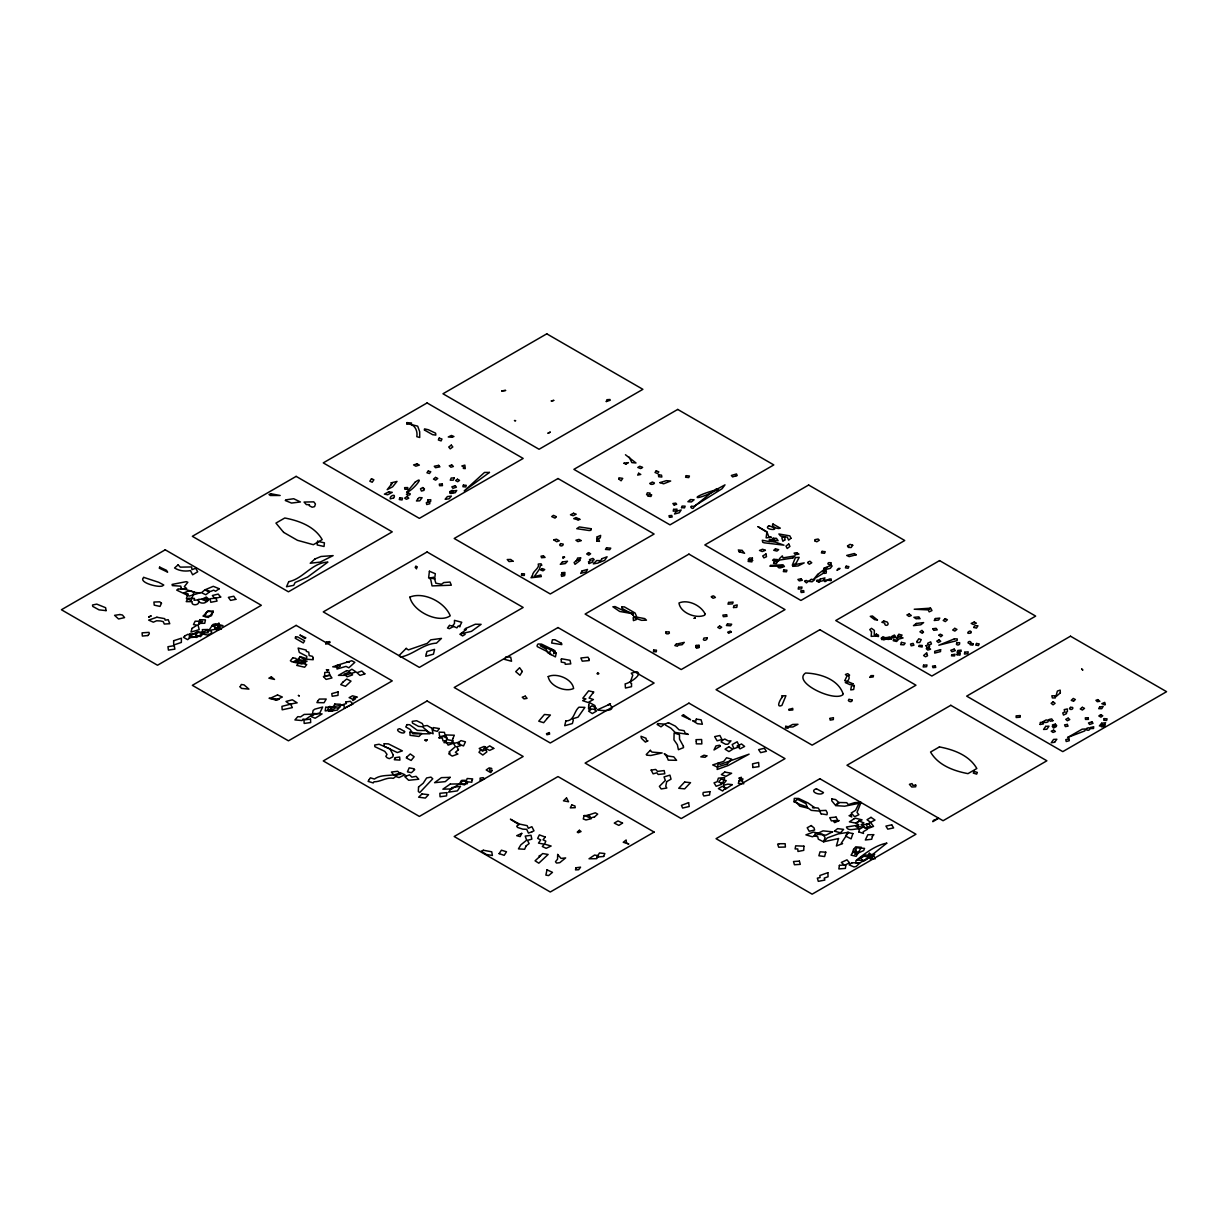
<?xml version="1.0" encoding="UTF-8"?>
<svg xmlns="http://www.w3.org/2000/svg" width="1228" height="1228" viewBox="0 0 1228 1228"><rect width="100%" height="100%" fill="white"/><g stroke="black" fill="none" stroke-linecap="round" stroke-linejoin="round"><path stroke-width="1.5" d="M796.005 563.406L799.213 557.359L795.437 557.589L792.29 565.233L795.959 563.422M654.11 832.062L550.282 892.004L454.176 836.514L558.003 776.572L654.11 832.062M625.451 454.744L635.997 462.971L631.837 462.634L629.212 457.138M283.668 532.384L297.483 540.32L313.355 544.695L322.181 539.599C314.568 526.336 299.018 520.703 284.773 518.001L275.947 523.097L283.622 532.353M781.729 697.734C780.271 699.607 775.559 708.31 781.898 705.44L785.92 695.708L781.653 695.862L782.574 696.552L781.729 697.734M915.75 785.137L915.72 786.78L911.775 787.01L909.411 784.324L912.02 783.571L912.803 785.306L915.75 785.137M658.484 474.775L658.684 476.74L661.846 477.032L661.524 475.159L658.484 474.775M309.379 504.662L309.364 505.767L312.173 507.225L314.583 506.627L315.442 503.971L313.785 501.853L304.068 502.068L306.386 504.601L309.379 504.662M621.921 606.924L621.905 608.29L632.22 614.077L635.106 618.083L641.476 620.324L646.45 620.186L644.777 618.62L636.871 617.162L635.091 613.033L624.361 606.878L621.921 606.924M758.014 526.689L766.901 532.138L766.119 537.864L771.43 537.281L768.759 536.59L766.886 531.77L758.014 526.689M1064.4 709.6L1064.599 712.01L1062.773 712.946L1063.494 715.08L1066.533 713.591L1065.935 712.225L1067.408 711.703L1067.316 708.94L1064.4 709.6M696.307 741.543L696.276 743.846L701.848 743.907L701.618 739.517L696 739.67L696.307 741.543M788.959 709.4L788.959 710.291L792.827 709.968L792.705 708.341L788.959 709.4M197.984 599.893C201.684 605.757 190.217 606.279 192.243 601.674L186.211 601.628L188.222 598.282L194.484 598.404L194.009 600.246L197.984 599.893M173.624 640.74L173.731 645.007L181.345 642.428L181.422 638.207L173.624 640.74M312.618 713.284L312.587 714.988L319.848 712.885L322.657 707.036L314.844 709.155L313.094 710.429L312.618 713.284M666.666 781.637L665.76 786.273L666.819 788.023L661.201 788.959L659.39 786.365L665.33 780.409L664.041 776.894L669.935 775.129L671.025 779.166L666.666 781.637M313.217 658.269L313.171 659.728L306.601 659.221L306.785 656.289L299.279 652.406L298.143 648.046L306.171 650.057L306.355 651.377L308.765 652.175L309.164 655.568L312.572 656.366L313.217 658.269M557.665 854.458L557.558 859.186L555.486 861.703L556.53 863.069L559.784 862.67L565.647 857.911L561.027 858.418L557.665 854.458M584.129 815.561L583.269 818.969L585.971 819.966L591.236 818.708L589.425 815.561L584.129 815.561M324.652 676.014L329.749 675.584L329.227 672.269L324.745 672.453L324.652 676.014M843.022 693.605L842.991 694.618C834.211 702.355 791.968 682.185 805.568 673.021C819.782 673.497 837.91 679.084 843.022 693.605M561.303 659.513L561.242 662.107L564.987 662.767L565.248 664.302L570.774 663.872L570.053 660.28L561.411 658.745L561.303 659.513M829.944 718.411L830.174 720.115L833.321 719.593L833.428 717.659L829.944 718.411M831.816 798.952L831.77 800.794L835.623 805.461L838.417 802.084L835.608 799.566L831.816 798.952M181.161 588.273L181.13 589.286L186.656 588.488L184.307 586.677L187.838 582.256L186.242 581.658L172.089 584.421L172.35 585.602L180.808 586.155L181.161 588.273M824.095 568.15L824.034 569.884L830.281 568.349L832.077 566.077L831.54 565.264L824.157 568.088M940.602 649.643L940.525 651.592L934.692 653.081L934.723 651.3L940.602 649.643M338.13 691.901L337.992 695.37L332.189 696.261L331.775 693.62L338.13 691.901M151.013 615.965L148.772 616.978L151.013 615.965M803.91 846.169L803.741 850.344L797.97 851.465L797.786 848.947L795.115 848.947L795.683 845.816L803.91 846.169M424.443 430.03L432.609 434.666L435.833 435.111L435.602 433.177L428.342 429.739L424.52 428.894L424.443 430.03M418.548 786.979L418.334 791.492L419.73 792.597L432.763 778.782L430.921 777.109L426.638 777.953L423.215 783.218L418.548 786.979M825.784 852.186L824.602 856.545L818.876 855.762L820.043 851.818L825.784 852.186M449.878 491.63L449.801 493.18C454.345 494.654 454.897 487.685 449.878 491.63M666.988 756.832L668.247 760.132L676.582 760.316L673.788 756.847L668.232 756.08L664.241 753.639L666.988 756.832M852.907 833.566L851.096 838.877L845.647 836.099L847.504 832.461L852.907 833.566M957.042 654.739L959.943 655.138L960.265 653.357L957.364 653.388L957.042 654.739M1090.648 727.498L1090.587 728.588L1093.519 728.496L1093.703 726.73L1090.648 727.498M517.31 823.589L518.799 823.727L510.403 819.183L517.31 823.589M589.056 659.221L589.24 660.557L582.256 661.171L580.875 657.993L588.012 657.21L589.056 659.221M409.876 597.146C412.93 611.452 438.58 623.901 450.231 615.811C444.828 602.104 423.706 591.42 409.906 597.054M858.71 831.847L863.499 833.459L863.192 831.755L867.551 829.192L865.97 827.672L858.341 826.505L858.004 825.155L846.445 827.012C848.487 833.551 862.179 824.74 858.71 831.847M463.447 468.405L464.199 467.561L461.851 465.965L464.859 465.12L465.259 468.635L463.447 468.405M596.869 541.041L599.479 541.379L598.665 539.077L597.222 539.322L597.422 538.555L596.869 541.118M970.918 631.975L970.857 633.049C963.796 634.799 970.964 628.828 970.918 631.975M1104.356 704.611L1101.823 703.675L1104.739 702.37L1105.353 704.734L1104.356 704.611M215.898 598.097L217.049 601.075L210.817 602.288L210.019 598.742L215.898 598.097M871.527 631.821L871.189 636.365L876.654 635.966L874.259 634.753L874.382 630.424L871.512 628.322L869.777 629.611L871.527 631.821M867.797 827.319L867.751 828.163L869.24 828.01L873.553 826.367L870.606 822.56L866.216 824.617L867.797 827.304M834.165 821.793L834.672 822.622L839.169 820.55L834.165 821.793M599.694 560.628L599.494 562.194L597.898 563.084L593.277 563.852L596.731 560.521L599.694 560.628M838.524 838.54L836.391 845.969L842.561 843.59L841.303 843.175L848.579 832.231L838.233 833.904L827.334 837.895L823.62 841.855L818.262 839.123L817.756 836.682L814.21 835.915L815.668 832.722L822.576 834.242L825.093 837.45L823.681 841.763L838.524 838.54M785.782 726.316L785.383 727.943L788.054 728.235L788.591 727.068L792.904 726.961L797.97 724.29L792.705 724.443L788.391 726.7L785.782 726.316M631.514 683.643L631.53 686.682L625.466 688.033L625.129 683.889C628.905 683.397 643.318 674.586 636.948 671.731L631.269 673.19L632.804 675.17L630.271 682.246L631.514 683.643M427.774 499.919L427.605 501.776L430.614 501.546L430.782 499.689L427.774 499.919M561.933 572.678L561.764 574.535L564.757 574.305L564.926 572.448L561.933 572.678M696.076 645.437L695.908 647.294L698.916 647.064L699.085 645.207L696.076 645.437M404.595 731.474L404.488 732.533C402.262 734.59 393.589 729.478 399.745 728.695L404.595 731.474M304.375 659.329L305.404 662.844L301.965 663.488L297.851 661.938L299.816 656.873L304.375 659.329M782.19 565.663C783.326 568.518 776.326 568.779 778.322 565.924L782.19 565.663M956.735 642.843C954.893 645.974 960.787 645.606 959.636 642.643L956.735 642.843M317.561 541.302L317.177 544.956L324.038 546.491L324.422 542.837L317.561 541.302M429.401 571.235L428.633 577.866L430.675 579.263L432.056 585.909L451.336 585.203L450.001 582.041L443.784 582.563L441.512 584.236L435.863 583.223L434.62 579.002L435.311 573.706L429.401 571.235M521.654 573.691L521.47 575.318L524.279 575.456L524.463 573.829L521.654 573.691M653.649 650.026L653.465 651.669L656.289 651.807L656.473 650.165L653.649 650.026M446.792 792.643L446.562 795.897L440.054 796.757L439.854 793.303L446.792 792.643M844.849 680.573L845.647 680.895C848.21 682.845 850.712 676.321 848.057 675.768L849.622 675.139L847.719 673.635L845.386 674.525L847.044 675.845L844.849 680.573M597.176 536.851L596.946 538.724L600.277 537.849L600.645 535.393L597.176 536.851M733.5 607.522L736.754 607.384L737.214 604.913L733.868 605.696L733.5 607.522M393.19 754.882L392.945 756.786L389.337 758.658L387.112 757.768L385.838 756.356L387.004 754.376L384.778 751.352L374.847 746.685L374.693 745.043L379.084 744.245L389.905 748.834L393.19 754.882M683.397 746.24L683.52 747.622L678.409 749.709L677.365 744.736L673.957 739.855L674.111 732.978L679.498 734.712L679.514 739.133L683.397 746.24M854.35 685.5L853.675 689.491L850.743 689.906L851.434 685.945L854.35 685.5M406.975 422.616L406.76 424.243C414.082 422.923 417.996 430.383 416.814 436.661L419.715 437.49L419.684 431.703L417.689 426.147L411.411 424.596L411.503 423L406.975 422.616M917.024 641.369L916.871 642.536L919.711 642.505L921.246 639.619L918.79 638.775L917.024 641.369M821.102 813.842L826.997 814.732L827.288 812.813L825.953 810.373L819.997 810.68L818.216 808.055L812.491 807.548L814.456 807.517L807.947 802.912L798.63 798.461L794.316 798.384L794.04 801.116L799.612 804.325L805.829 806.489L811.324 810.357L819.521 811.109L821.102 813.842M769.48 539.522C767.577 542.5 778.061 542.377 774.3 539.721L769.48 539.522M826.367 571.189L826.152 573.123L823.973 573.415L823.466 571.327L826.367 571.189M830.988 580.568L824.157 579.908C824.203 584.774 827.964 577.805 831.249 579.033L830.988 580.568M189.772 634.078L189.235 637.639L195.759 637.117L196.296 633.556L189.772 634.078M325.712 707.297L325.174 710.874L331.683 710.352L332.251 706.806L325.712 707.297M431.811 728.219L433.131 733.761L428.572 732.041L422.463 726.776L418.472 726.362L412.47 723.092L412.224 721.358L416.614 720.713L422.263 723.492L423.445 726.009L427.206 725.518L431.811 728.219M709.968 791.615L709.569 794.992L703.844 795.99L702.907 794.224L703.245 792.474L709.968 791.615M839.399 865.356L838.862 868.933L845.371 868.411L845.908 864.85L839.399 865.356M147.882 635.536L142.356 636.058L142.08 632.834L148.972 632.374L149.34 633.755L147.882 635.536M691.64 506.366C689.507 506.12 691.778 509.206 693.221 508.269L695.14 505.598L722.095 488.713L724.996 484.845L712.516 491.63L694.572 506.258L691.64 506.366M636.242 616.748L636.35 619.587L633.433 620.631L633.172 617.638L636.242 616.748M472.105 780.287L471.798 782.221L467.991 781.868L467.177 783.771L461.022 784.032L462.081 780.333L466.563 780.348L467.162 778.506L472.657 778.905L472.105 780.287M603.7 856.453L596.762 857.113L599.525 852.953L604.836 853.552L603.7 856.453M556.238 653.142L555.409 656.903L547.627 652.667L546.03 649.044C529.176 639.588 554.058 650.932 556.238 653.142M288.733 581.673L286.508 586.738L293.692 585.357L295.119 582.517L307.614 577.053L327.891 562.102C311.943 562.624 303.224 578.802 288.733 581.673M426.346 653.971L425.732 656.305L433.453 654.156L434.589 649.366L426.93 651.546L426.346 653.971M964.747 652.221L964.44 654.048L967.879 653.664L968.186 651.838L964.747 652.221M1101.685 725.027L1101.378 726.853L1104.816 726.485L1105.123 724.643L1101.685 725.027M174.238 645.636L174.883 649.136L168.42 650.103L167.96 646.726L174.238 645.636M718.242 763.141L717.137 769.48L728.173 765.52L749.111 754.145L720.314 764.369L718.242 763.141M545.186 837.005L543.052 839.829L545.8 841.119L544.587 844.096L551.126 846.031L546.138 848.318L542.331 846.506L544.326 844.204L538.478 843.114L540.688 839.937L537.649 838.371L539.368 834.886L545.186 837.005M202.466 629.626L202.42 632.911L208.115 632.834L208.054 629.504L202.466 629.626M334.799 704.058C331.161 709.063 342.382 709.446 340.448 704.258L334.799 704.058M489.45 472.427L464.199 490.908L484.507 472.442L489.45 472.427M532.43 575.625L531.033 577.759L541.333 576.607L540.842 574.98L534.211 576.638L539.476 569.132L540.366 565.54L541.84 565.248L541.072 563.805L538.232 564.066C540.09 568.15 532.507 571.035 532.43 575.625M199.842 619.679L198.66 623.394L204.738 623.271L205.444 619.894L199.842 619.679M721.051 778.951L718.733 782.067L723.553 783.924L726.239 780.624L721.051 778.951M853.23 851.572L851.065 855.133L856.162 856.315L858.495 852.524L853.23 851.572M926.833 654.263L927.57 655.752L925.528 656.796L923.61 655.506L926.772 652.759L926.833 654.263M460.147 625.451L459.871 626.863L458.29 625.912L456.908 627.876L452.503 625.927L454.483 623.517L454.452 620.355L461.759 622.274L460.147 625.451M1060.332 692.853L1055.788 696.829L1057.385 691.057L1060.178 690.121L1060.332 692.853M1081.745 669.06L1082.712 669.981L1081.745 669.06M723.676 780.148L723.246 782.236L720.683 782.819L721.404 784.416L716.139 786.273L714.036 782.804L717.167 781.775L718.38 778.153L724.781 777.585L723.676 780.148M561.457 643.303L561.841 644.623L551.648 643.027L552.4 639.773L554.902 639.727L561.457 643.303M295.549 636.948L295.273 638.268L303.331 642.95L304.621 640.847L297.621 636.918L295.549 636.948M548.21 676.582C549.607 686.084 565.187 692.485 573.614 688.509C572.34 678.854 556.56 672.591 548.21 676.582M547.013 869.823L545.877 875.119L548.624 875.579L552.493 872.356L547.013 869.823M452.84 738.565L452.042 742.265L453.869 743.124L448.097 745.104L446.086 741.436L446.961 738.335L443.247 736.217L439.593 736.416L439.102 732.164L444.413 732.348L445.043 734.927L454.329 735.219L452.84 738.565M673.604 509.374L673.22 511.155L676.643 510.909L677.027 509.129L673.604 509.374M705.041 613.8L704.734 615.167C696.245 619.142 680.22 612.818 678.977 602.994C687.772 599.111 700.789 605.266 705.041 613.8M798.584 587.291L798.2 589.072L801.623 588.826L802.007 587.045L798.584 587.291M923.563 665.192L923.18 666.973L926.587 666.727L926.986 664.947L923.563 665.192M696.276 719.132L695.815 721.266L692.607 720.698L697.412 723.706L702.385 724.244L701.096 719.808L696.276 719.132M872.325 836.514L871.726 839.231L865.326 839.998L867.828 834.779L873.891 834.656L872.325 836.514M416.921 566.891L416.492 568.856L415.217 567.413L415.908 566.047L416.921 566.891M454.253 478.014L453.239 480.163L450.246 480.179L451.244 477.984L454.253 478.014M554.242 651.454L553.705 653.833L555.225 651.147L554.503 650.472L541.533 644.101L538.017 643.979L537.112 645.437L537.235 646.588L549.085 652.544L551.065 654.708L549.453 652.882L551.403 649.013L554.258 651.423M580.66 557.896L579.846 560.045L576.807 560.198L577.605 558.019L580.66 557.896M707.082 637.793C707.881 640.816 701.357 641.476 703.966 638.053L707.082 637.793M752.841 767.5L758.95 766.64L758.628 762.481L752.549 763.847L752.841 767.5M869.915 677.349L873.185 676.935L873.507 675.6L870.898 675.646L869.915 677.349M575.963 867.782L575.502 869.885L578.68 869.731L580.552 867.168L575.963 867.782M409.845 732.241L410.091 735.326L418.994 736.462L421.787 733.546L409.845 732.241M591.221 528.746L590.868 530.327L589.133 530.527L576.746 528.685L579.34 526.935L591.221 528.746M214.823 625.344L214.67 627.646L216.819 627.83L215.115 628.567L216.435 630.025L221.393 629.135L217.463 624.96L214.823 625.344M345.912 701.956L346.403 703.521L341.461 705.087L344.086 705.21L344.224 708.08L352.958 704.089L350.348 701.311L345.912 701.956M606.31 401.541L610.27 400.221L609.948 399.499L606.939 399.699L606.31 401.541M869.286 853.26L868.856 855.133L864.282 855.102L857.236 860.076L864.589 860.46L870.069 856.407L872.786 856.637L870.084 856.499L870.161 858.986L875.38 858.71L873.829 855.977L869.286 853.26M565.847 720.928L564.711 725.717L572.371 723.538L573.322 720.145L572.494 718.841L578.035 717.152L584.927 707.374L578.956 707.19C573.722 711.626 574.351 721.051 565.847 720.928M588.688 705.425L588.565 708.848L595.442 709.308L594.92 705.547L589.486 702.569L588.688 705.425M399.745 497.754L399.284 499.566L402.063 499.949L402.523 498.138L399.745 497.754M960.71 651.561L957.072 652.375L957.809 650.472L961.171 650.119L960.71 651.561M681.525 507.64L684.549 507.87L685.147 506.166L682.093 506.074L681.525 507.64M816.651 581.228L819.552 581.888L820.104 580.199L817.05 580.123L816.651 581.228M951.761 654.8L951.485 655.859L954.57 655.921L955.062 654.217L951.761 654.8M1086.887 728.388L1086.488 729.908C1090.264 731.919 1091.523 725.886 1086.887 728.388M393.666 497.923L390.212 498.89C389.353 495.483 396.813 493.303 393.681 497.893M240.12 686.82L241.471 688.386L248.931 689.123L244.096 684.917L241.317 684.472L240.12 686.82M106.068 610.623L99.038 609.856L92.76 606.417L92.514 605.02L96.751 604.115L105.639 607.722L106.068 610.623M770.248 540.274L769.695 541.671L762.296 540.243L762.741 542.285L764.184 542.807L783.986 545.171L770.248 540.274M191.998 628.398L190.985 632.082L199.197 629.657L198.03 625.021L202.589 621.399L195.175 621.184L193.471 624.576L197.079 625.159L191.998 628.398M651.561 494.899L650.963 496.465L647.755 496.143L648.461 494.961L646.557 494.731L647.371 492.796L650.134 493.088L649.489 494.623L651.561 494.899M855.379 852.631L854.857 854.473L863.637 850.605L864.558 848.379L856.668 847.811L855.287 850.221L856.208 850.359L855.041 850.85L855.379 852.616M1040.131 724.474L1043.432 723.921L1042.449 721.987L1046.118 719.961L1048.42 720.283L1047.929 721.941L1046.102 722.448L1040.3 722.417L1040.131 724.474M556.299 516.681L555.01 518.109L551.71 516.604L553.46 515.33L556.299 516.681M783.786 569.992L783.326 571.603L786.473 571.788L786.933 570.176L783.786 569.992M918.912 646.435L922.121 647.033L922.243 645.452L919.204 645.345L918.912 646.435M463.37 485.106L462.91 486.718L465.796 486.948L466.272 485.336L463.37 485.106M1104.187 718.61L1103.726 720.222L1106.628 720.452L1107.088 718.841L1104.187 718.61M954.386 638.867L938.821 645.222L957.119 640.602L957.272 638.928L954.386 638.867M893.524 639.834L893.247 640.709L896.578 641.507L898.006 640.08L893.524 639.834M765.965 553.981L766.502 556.683L763.923 557.896L762.711 555.992L765.965 553.981M973.221 643.84L972.806 645.16L970.197 644.792L970.826 643.349L969.491 643.625C965.361 642.95 971.026 639.297 971.102 643.226L973.221 643.84M337.393 667.802L336.994 669.014L346.02 666.39L348.829 667.802L354.831 662.337L351.73 660.725L335.935 665.699L337.393 667.802M852.155 700.083C852.739 703.076 846.399 701.403 848.962 699.239L852.14 700.052M187.899 594.03L186.38 598.604L191.2 600.4L194.116 592.003L189.526 590.622L184 592.832L187.899 594.03M728.557 602.441L727.974 604.176L732.548 603.808L733.131 602.058L728.557 602.441M839.522 802.513L835.808 805.645L844.68 806.197L859.078 803.296L855.563 810.311L851.234 813.028L854.581 816.712L858.879 814.701L857.006 812.383L861.089 802.268L854.611 802.651L848.348 804.586L846.721 802.682L839.522 802.513M203.234 616.026L208.422 617.454L213.043 612.189L207.977 610.807L203.234 616.026M853.552 849.408L852.524 852.401L858.433 852.309L861.427 847.305L855.701 846.829L853.552 849.408M326.494 642.029L325.758 644.178L330.117 642.474L329.718 641.615L326.494 642.029M633.341 613.478L633.249 615.197L631.591 613.539L619.664 611.452L612.879 606.785L615.09 606.571L624.668 611.268L633.341 613.478M695.217 617.991L694.173 618.298L695.217 617.991M817.618 574.474L813.995 578.879L822.56 573.737L826.766 567.551L817.618 574.474M881.904 637.67L881.55 638.621L883.822 639.742L894.598 636.871L884.943 637.7L882.978 636.687L881.904 637.67M901.444 642.397L900.615 644.654L903.915 644.838L905.159 643.165L901.444 642.397M206.734 611.759L204.922 616.609L211.477 615.765L213.288 610.915L206.734 611.759M717.689 490.386L715.602 490.571C694.495 501.838 687.88 497.831 715.31 490.033L716.185 488.897L718.534 489.926L717.689 490.386M1067.623 737.491L1084.769 730.906L1085.567 728.956L1082.129 729.186L1067.623 737.491M303.285 661.861L305.25 663.427L298.343 659.943L300 656.55L305.787 658.392L303.285 661.861M458.489 742.74L458.013 743.984L463.539 745.918L465.443 741.85L460.945 740.576L458.489 742.74M594.444 817.004L590.039 817.971L585.725 815.929L595.319 812.813L597.698 814.103L594.444 817.004M876.255 634.093L875.533 635.966L878.48 636.549L878.48 635.183L876.255 634.093M973.957 771.399L973.282 773.103L976.659 774.116L977.335 772.412L973.957 771.399M413.683 768.713L414.711 769.68L411.38 772.719L407.466 771.844L409.154 767.853L413.683 768.713M417.981 498.752L416.461 500.978L419.715 500.824L422.094 497.739L419.116 497.57L417.981 498.752M752.457 558.157L751.874 559.584L752.795 560.459L748.251 559.554L749.663 557.972L752.457 558.157M299.264 662.491L296.669 665.376L304.651 667.218L306.754 664.578L299.264 662.491M608.182 704.918L597.514 709.799C602.058 711.15 618.467 711.426 609.119 704.104L610.469 703.721L608.182 704.918M739.133 780.701L738.335 783.418L743.8 783.756L741.881 780.348L738.903 778.076L741.482 777.339L739.409 778.936L742.971 778.874L742.142 780.808L739.133 780.701M686.252 475.666L685.577 477.247L688.754 477.6L689.43 476.019L686.252 475.666M822.069 551.357L821.394 552.938L824.556 553.291L825.231 551.71L822.069 551.357M792.797 557.988L779.55 560.06L779.35 558.755L782.343 555.87L783.004 557.88L794.992 555.9L792.797 557.988M699.039 645.575L698.87 647.678L696.46 648.261L696.169 646.726L699.054 645.56M159.701 567.121L159.256 568.165L167.637 572.141L166.44 570.283L159.701 567.121M514.532 420.575L515.545 420.697L514.532 420.575M650.333 750.323L646.25 754.499L646.742 755.189L650.809 755.481L662.168 752.948L651.93 752.089L650.333 750.323M395.201 757.722L394.311 759.733L399.929 760.086L399.653 757.001L395.201 757.722M550.221 432.179L548.072 433.146L550.221 432.179M161.482 603.255L160.008 606.417L154.221 605.143L153.93 602.042L159.732 601.812L161.482 603.255M439.21 438.089L438.35 439.977L441.113 440.913L441.973 439.025L439.21 438.089M1054.622 742.28L1051.26 742.74L1053.578 739.409L1056.832 739.256L1054.622 742.28M406.637 757.216L406.299 757.937L411.134 760.454L414.143 756.755L410.275 753.961L406.637 757.216M720.299 746.179L714.005 749.97L715.939 745.933L719.547 745.242L720.299 746.179M846.184 566.185L845.401 567.843L848.103 568.272L848.886 566.615L846.184 566.185M976.521 643.457L975.738 645.114L978.44 645.56L979.223 643.902L976.521 643.457M774.101 562.286L773.563 563.406L776.434 563.545L777.708 561.119L775.758 560.828L777.278 559.768L773.809 559.154L772.565 560.306L774.914 561.012L774.101 562.286M1074.07 700.513L1073.671 701.295L1071.23 700.374L1073.272 698.44L1075.39 699.576L1074.07 700.513M521.762 833.367L520.165 836.575L516.696 835.685L521.762 833.367M724.781 772.074L721.358 774.592L725.994 776.326L731.627 773.272L724.781 772.074M571.788 804.954L570.314 807.87L575.241 807.686L574.934 805.967L571.788 804.954M439.256 728.557L437.275 731.366L433.346 730.322L433.284 727.59L439.256 728.557M526.152 845.846L524.632 849.285L518.446 848.87L520.795 844.895L526.628 840.198L525.231 836.099L531.018 835.27L531.847 839.154L527.457 840.336L529.13 843.575L526.152 845.846M886.739 843.191L866.2 859.585L859.723 862.793L856.07 862.962L855.855 860.751C864.742 853.46 876.055 844.956 886.739 843.191M428.25 471.03L426.93 472.78L429.432 473.517L430.782 471.721L428.25 471.03M560.613 543.605C557.42 545.999 563.345 547.166 563.268 544.142L560.613 543.605M638.652 473.256L637.67 475.113L640.77 474.438L638.652 473.256M933.51 820.457L932.85 821.685L938.576 818.232L933.51 820.457M407.036 724.627L405.777 726.945L410.152 729.463L412.992 733.807L429.907 733.791L426.239 730.583L417.351 730.384L409.645 724.72L407.036 724.627M317.76 701.034L316.901 702.6L324.054 702.738L326.234 699.039L319.326 699.07L317.76 701.034M582.057 570.928L580.66 573.384L586.109 571.88L587.506 569.439L582.057 570.928M217.694 628.874L208.775 630.532L211.907 625.942L217.571 625.067L218.906 622.964L218.922 626.08L215.207 628.613L214.132 626.203L212.076 625.359L213.15 624.392L215.775 623.747L223.005 625.666L219.459 626.219L217.694 628.874M300.123 635.152L304.851 638.529L305.864 637.793L300.123 635.152M334.845 707.65L332.634 710.782L327.446 709.569L329.641 706.422L334.845 707.65M466.64 781.714L464.614 784.892L459.41 783.863L461.329 780.594L466.64 781.714M598.435 855.778L596.762 858.679L589.01 858.786L594.598 855.041L598.435 855.778M935.352 618.544L934.232 620.493L938.637 620.033L939.758 618.098L935.352 618.544M973.758 627.447L976.475 628.107L977.948 625.789L974.894 625.697L973.758 627.447M1099.613 707.082L1098.692 708.663L1101.777 708.694L1103.174 706.376L1099.613 707.082M452.211 491.2L450.707 493.441L455.25 492.72L456.724 490.479L452.211 491.2M553.721 400.405L551.341 400.957L553.721 400.405M748.589 560.045L748.128 561.442L751.935 561.887L751.613 560.275L749.111 559.293L748.589 560.045M619.05 479.166L621.092 480.793L622.749 478.383L618.927 477.799L619.05 479.166M547.227 718.426L543.666 722.693L538.754 721.189L544.434 714.481L550.39 715.034L547.227 718.426M522.299 671.47L519.951 675.262L515.729 671.655L519.613 667.71L522.299 671.47M369.306 779.442L368.093 781.376L373.251 782.927L373.972 781.775C380.588 782.006 386.482 776.894 393.39 778.337L395.738 776.464L399.023 777.57L404.933 774.745L400.113 772.673C392.269 777.263 382.368 773.348 374.417 779.043L370.365 777.815L369.306 779.442M390.688 485.244L387.173 489.665L392.622 486.81L397.012 481.407L390.796 482.957L392.285 483.341L390.688 485.244M499.121 853.644L504.201 855.317L506.504 851.771L501.423 850.19L499.121 853.644M874.597 854.212L867.889 855.486L867.904 857.85L863.069 861.166L860.582 857.574L864.635 856.208L871.036 857.896L874.536 854.32M355.491 696.644L354.017 698.947L353.311 697.734L357.394 697.105L352.497 695.815L349.136 697.657L352.144 698.901L352.897 700.589L355.491 698.809L355.491 696.644M492.075 770.309L491.231 771.629L489.926 770.754L489.634 768.881L491.768 768.544L489.204 767.868L486.196 769.971L490.601 772.565L492.075 770.309M628.644 843.989L626.418 842.93L626.157 839.983L623.256 842.27L628.644 843.989M852.723 545.247L851.157 547.534L848.149 547.381L848.824 546.353L847.473 545.938L850.037 544.357L852.723 545.247M384.195 743.738L384.195 746.348L397.319 752.549L402.37 750.891L388.447 743.892L384.195 743.738M601.92 558.679L599.54 562.255L604.683 560.367L607.077 556.791L601.92 558.679M415.064 482.251L406.668 492.305C412.178 491.307 426.193 474.1 415.064 482.251M346.664 670.626L338.437 675.369L344.761 675.339L356.105 671.931L351.883 669.229L348.982 671.071L346.664 670.626M676.382 511.201L674.525 513.979L679.299 512.751L681.156 509.988L676.382 511.201M820.166 579.14L818.293 581.903L823.067 580.691L824.94 577.912L820.166 579.14M371.501 478.736L369.828 481.207L372.207 482.251L373.88 479.78L371.501 478.736M178.121 564.849L174.56 567.981C179.119 570.928 185.152 571.603 190.463 570.606L192.642 574.796L197.708 571.772L195.682 568.288L191.967 569.639L191.614 566.952L180.27 567.136L178.121 564.849M659.927 482.619L663.611 483.801L670.672 481.023L666.313 480.67L659.927 482.619M331.882 706.775L328.751 711.35L337.424 710.06L340.555 705.471L331.882 706.775M451.843 787.593L448.65 792.137L457.384 790.878L460.515 786.288L451.843 787.593M1045.673 726.377L1043.57 729.447L1046.855 729.263L1048.973 726.178L1045.673 726.377M606.555 547.857L605.465 549.453L609.687 549.745L610.776 548.149L606.555 547.857M727.483 623.916L726.377 625.512L730.614 625.804L731.704 624.208L727.483 623.916M208.392 599.863L207.256 601.49L201.714 599.371L206.35 597.038L209.067 599.464L208.392 599.863M506.274 656.796L504.478 659.359L511.554 661.247L510.694 657.164L506.274 656.796M198.046 632.313L195.498 634.999L200.532 636.626L202.773 634.078L207.793 635.076C218.354 630.593 204.247 628.414 202.559 633.571L198.046 632.313M852.063 862.777L849.101 864.88L853.982 866.937L856.223 866.461L859.968 862.885L852.063 862.777M484.922 747.161L482.681 750.308L480.332 750.293L478.981 752.303L482.819 755.036L486.841 751.92L484.922 747.161M814.947 540.934L816.774 541.794L819.306 540.228L818.14 539.015L814.778 539.706L814.947 540.934M656.243 470.784L655.015 472.488L657.594 473.563L658.822 471.859L656.243 470.784M592.894 693.053L589.087 698.072L593.4 699.515L588.105 702.493L582.671 700.651L585.925 698.916L582.809 698.225L588.642 690.842L593.83 692.024L592.894 693.053M727.36 763.923L717.29 767.055L712.701 764.921L723.799 761.345L726.577 757.768L731.642 759.15L727.36 763.923M422.033 793.917L418.641 797.187L425.349 798.077L428.541 794.685L422.033 793.917M939.006 635.137L940.832 636.749L942.521 635.29L940.249 634.185L939.006 635.137M1070.463 707.374L1069.435 708.771C1072.029 711.35 1075.145 706.376 1070.463 707.374M834.518 831.172L840.505 832.814L843.575 829.391L837.603 828.608L834.518 831.172M445.626 498.66L445.15 499.274L449.126 498.798L451.382 496.097L447.391 496.572L445.626 498.66M406.222 648.369L399.1 655.537L400.512 657.087C413.483 654.662 423.138 643.794 436.477 643.15L441.481 638.406L430.813 639.834L427.221 643.38L408.341 649.919L406.222 648.369M427.114 739.824L426.147 741.113L424.642 740.008L427.114 739.824M449.525 625.405L447.499 628.03L449.387 628.69L453.807 626.341L449.525 625.405M676.229 644.163L674.801 645.56L677.395 646.204L678.316 645.114L682.154 644.715L684.288 642.367L676.229 644.163M625.927 464.092L623.701 463.186L628.383 462.618L625.927 464.092M450.185 777.355L445.273 781.637L434.559 782.681L441.389 777.646L450.185 777.355M303.009 719.316L302.011 720.544L294.935 719.93L297.79 716.645L300.599 716.876L304.145 714.435L313.079 714.159L305.849 719.224L303.009 719.316M292.878 657.778L290.376 660.741L291.834 661.785L297.314 661.263L295.902 658.377L292.878 657.778M838.478 568.518L836.959 570.36L840.09 568.441L838.478 568.518M1101.623 723.231L1099.382 725.932L1103.358 725.456L1105.614 722.77L1101.623 723.231M722.478 740.269L721.112 741.896L725.61 744.275L727.897 744.229L730.967 740.868L728.296 740.944L724.75 739.01L722.478 740.269M342.796 682.231L340.755 684.625L345.498 686.329L351.008 681.141L346.726 679.023L342.796 682.231M898.911 634.339L897.545 635.904L900.492 636.518L902.073 635.091L898.911 634.339M657.886 723.599L657.118 724.474L661.002 726.822L664.471 724.121L657.886 723.599M804.616 581.289L806.474 582.901L808.147 581.366L806.197 580.43L804.616 581.289M562.424 561.963L560.29 564.312L565.356 563.575L567.489 561.227L562.424 561.963M724.459 789.036L722.663 791.001L718.38 788.591L722.264 786.365L726.193 788.192L724.459 789.036M684.656 782.021L678.746 788.269L684.656 788.867L690.52 782.681L684.656 782.021M505.552 390.443L501.73 390.903L505.552 390.443M576.101 560.889L574.105 562.516L575.011 564.343L579.892 560.582L578.419 559.569L576.101 560.889M538.969 857.267L535.07 860.813L538.816 863.192L548.118 854.458L542.607 853.552L538.969 857.267M896.164 637.777L898.389 639.174L903.056 637.946L900.416 636.749L896.164 637.777M732.241 784.631L727.912 784.155L723.522 785.26L725.38 789.19L732.241 784.631M930.149 608.198L928.905 609.41L930.778 608.274L931.96 610.577L929.182 611.866L928.215 609.902L914.231 609.241L930.149 608.198M184.829 635.935L183.433 637.286L187.669 639.665L191.015 636.749L196.756 637.424L204.216 632.313L196.864 631.929L191.015 635.69L188.007 634.247L184.829 635.935M314.291 713.56L311.144 716.599L315.151 718.242L322.089 713.913L314.291 713.56M439.256 795.529L439.256 795.529M566.522 797.97L563.468 800.825L568.564 801.746L566.522 797.97M923.441 632.174L922.243 633.28L919.925 631.821L921.952 630.332L923.441 632.174M314.921 559.016L310.224 563.253L320.232 562.102L333.141 555.609L320.999 556.484L314.921 559.016M811.263 825.554L807.21 827.733L809.191 831.264L814.609 830.051L814.103 827.979L811.263 825.554M877.437 619.971L874.72 619.695L870.284 616.349L872.433 615.98L877.437 619.971M408.556 493.134L406.391 494.255C407.834 496.649 412.992 493.825 408.556 493.134M590.729 706.607L588.657 708.449L590.837 709.723L588.55 711.089L592.295 713.575L596.547 711.058L594.521 709.753L596.578 708.28L591.988 705.778L590.729 706.607M945.253 618.62L943.181 620.447L945.314 621.583L947.387 619.756L945.253 618.62M579.37 830.281L577.252 832.124L578.311 832.768L581.074 831.54L579.37 830.281M446.286 740.607L443.953 742.618L453.04 743.032L453.025 740.73L447.759 739.778L445.825 735.511L438.703 737.813L442.28 738.151L443.062 740.96L446.286 740.591M328.597 669.981L327.4 671.025L326.372 669.674L328.597 669.981M458.458 749.709L455.404 752.334L457.875 754.053L452.226 756.095L448.68 753.777L450.154 753.148L449.003 752.058L455.481 746.593L453.531 743.462L458.673 742.265L460.853 745.596L456.724 746.762L458.458 749.709M143.753 577.39C137.72 582.241 157.998 587.798 162.342 585.986L163.785 585.019L158.796 582.333L143.753 577.39M209.313 592.049L205.813 594.751L201.453 592.71L204.846 589.916L209.313 592.049M340.279 665.76L338.421 667.311L332.727 666.789L338.79 665.069L340.279 665.76M706.806 755.865L705.118 757.277L700.82 756.862L704.012 755.205L706.806 755.865M770.708 565.433L769.879 566.123L780.87 566.246L781.837 567.413L784.431 566.507L783.034 564.819L770.708 565.433M775.467 548.87L773.732 550.282L776.91 551.08L778.644 549.668L775.467 548.87M690.535 499.566L687.895 501.715L691.441 501.93L694.096 499.781L690.535 499.566M811.186 579.416L808.531 581.351L812.092 581.796L814.747 579.647L811.186 579.416M465.919 628.398L464.337 629.657L466.241 629.534L460.346 634.001L471.445 631.346L481.115 624.331L475.313 624.238L465.919 628.398M435.572 477.431L433.469 479.104L435.648 480.148L437.751 478.459L435.572 477.431M954.785 628.352L952.682 630.025L954.847 631.069L956.95 629.396L954.785 628.352M1082.344 707.313L1080.241 708.986L1082.421 710.03L1084.524 708.356L1082.344 707.313M788.698 543.973L785.981 546.107L787.225 548.517L789.942 546.383L788.698 543.973M916.272 623.471L913.463 625.651L920.816 624.776L923.625 622.596L916.272 623.471M797.494 799.321L794.025 802.022L796.542 802.682L799.858 806.213L807.502 808.039L806.044 803.68L797.494 799.321M790.97 538.294L788.622 540.12L787.286 537.189L780.548 535.991L778.89 533.98L789.865 535.884L790.97 538.294M772.995 524.003C770.248 526.014 777.969 529.759 780.287 528.163L772.995 524.003M219.259 588.749L215.575 591.251L213.657 590.161L210.51 591.497L205.352 589.67L213.273 586.324L219.259 588.749M349.028 661.984L347.002 662.122L349.028 661.984M784.139 540.335L782.896 541.272L781.806 537.711L784.6 537.02L785.152 539.906L784.139 540.335M532.077 831.755L528.454 833.091L526.689 829.314L522.836 829.161L517.541 827.426L516.712 826.168L519.72 824.111L527.18 825.676L528.316 828.271L531.862 826.705L533.996 830.819L532.077 831.755M542.316 568.595L540.535 569.915L542.96 570.866L544.741 569.546L542.316 568.595M564.542 557.144L562.946 558.326L562.915 556.791L564.542 557.144M451.305 445.119L448.742 447.007L450.246 448.849L452.81 446.961L451.305 445.119M1053.163 701.802L1051.137 703.306L1053.056 704.811L1055.098 703.306L1053.163 701.802M493.763 748.42L489.604 750.431L486.902 749.019L482.543 751.106L479.196 748.466L484.108 746.44L486.58 747.806L489.726 745.872L493.763 748.42M622.535 823.067L618.835 825.4L614.261 823.082L617.991 820.933L622.535 823.067M206.55 598.972C208.96 604.161 197.616 604.683 198.414 599.371L206.55 598.972M859.047 820.995L855.977 823.205L858.817 824.802L856.008 826.521L859.953 828.977L863.944 826.551L861.089 824.786L863.898 822.883L859.047 820.995M457.445 479.212L455.588 480.547L457.691 481.714L459.548 480.378L457.445 479.212M588.534 552.615L586.677 553.966L588.78 555.133L590.637 553.782L588.534 552.615M719.623 626.034L717.766 627.37L719.869 628.536L721.726 627.201L719.623 626.034M1100.687 714.635L1098.83 715.97L1100.933 717.137L1102.79 715.801L1100.687 714.635M641.876 467.684L640.586 468.559L637.808 467.438L639.819 466.226L642.612 467.423L641.876 467.684M808.346 561.979L807.702 562.823L809.313 564.251L811.769 562.762L809.897 561.227L808.346 561.979M156.892 617.239L148.665 620.109L153.316 622.182L156.631 620.769L160.561 620.969L163.247 621.644L164.291 624.039L169.771 623.717L168.205 619.71L165.105 620.171L164.736 618.651L156.892 617.239M298.435 695.462L299.233 695.862L298.435 695.462M286.262 499.796L285.249 500.502L291.512 503.066L300.43 501.96L293.692 498.737L286.262 499.796M883.715 620.969L881.857 622.258L884.728 623.133C884.099 626.955 890.392 625.42 887.276 622.074L883.715 620.969M450.277 784.063L442.878 789.19L451.827 788.913L459.257 783.894L450.277 784.063M816.436 788.775C808.055 791.277 820.903 796.604 823.481 792.551L816.436 788.775M177.999 589.225L176.678 590.1L189.204 596.087L200.686 592.648C192.228 593.799 186.303 587.276 177.999 589.225M297.575 659.39L293.415 662.153L301.489 663.887L307.092 661.14L297.575 659.39M388.846 491.829L384.395 494.116L387.649 494.761L392.269 492.351L388.892 491.845M407.297 496.404L404.687 498.123L406.376 499.274L408.755 498.261L407.297 496.404M462.495 632.712L460.039 634.323L462.618 635.935L465.151 634.369L462.495 632.712M597.882 673.005L596.977 673.604L597.929 674.187L598.896 673.589L597.882 673.005M728.757 746.808L725.088 749.203L728.941 751.582L732.84 749.172L728.757 746.808M853.614 819.091L849.392 821.839L855.64 823.082L862.071 819.843L855.563 818.247L853.614 819.091M451.981 437.275L448.266 436.968L451.444 435.449L453.93 436.523L451.981 437.275M739.517 746.655L733.93 748.681L732.195 744.536L737.199 741.773L739.517 746.655M578.081 519.874L573.737 518.646L576.039 517.556L580.138 519.413L578.081 519.874M482.358 779.673L480.225 781.008L480.087 778.122L483.249 777.662L484.538 779.028L482.358 779.673M581.105 540.581L577.943 541.64L575.932 540.243L578.987 539.384L581.105 540.581M737.291 745.979L740.024 748.865L744.629 746.424L741.482 743.968L737.291 746.041M870.99 817.357L867.029 819.705L870.575 822.33L875.011 820.058L871.005 817.357M674.141 505.015L672.852 503.526L675.753 503.096L676.674 504.294L674.141 505.015M796.235 564.312L792.674 566.354L798.139 565.939L804.202 562.885L796.235 564.312M165.227 549.806L61.415 609.748L157.506 665.238L261.334 605.297L165.227 549.806M296.148 476.372L192.335 536.314L288.442 591.804L392.254 531.862L296.148 476.372M427.083 402.938L323.256 462.879L419.362 518.369L523.174 458.443L427.083 402.938M546.782 333.832L442.97 393.774L539.061 449.264L642.889 389.322L546.782 333.832M296.148 625.39L192.335 685.331L288.442 740.822L392.254 680.88L296.148 625.39M427.083 551.971L323.256 611.897L419.362 667.403L523.174 607.461L427.083 551.971M558.003 478.536L454.191 538.478L550.282 593.968L654.11 534.026L558.003 478.536M677.718 409.431L573.89 469.357L669.997 524.863L773.809 464.921L677.718 409.431M427.083 700.988L323.256 760.93L419.362 816.42L523.174 756.479L427.083 700.988M558.003 627.554L454.191 687.496L550.282 742.986L654.11 683.044L558.003 627.554M688.939 554.12L585.111 614.061L681.218 669.552L785.03 609.61L688.939 554.12M808.638 485.014L704.826 544.956L800.917 600.446L904.744 540.504L808.638 485.014M688.939 703.137L585.111 763.079L681.218 818.569L785.03 758.643L688.939 703.137M819.859 629.718L716.047 689.66L812.138 745.15L915.965 685.209L819.859 629.718M939.558 560.597L835.746 620.539L931.852 676.029L1035.665 616.103L939.558 560.597M819.859 778.736L716.047 838.678L812.138 894.168L915.965 834.226L819.859 778.736M950.794 705.302L846.967 765.244L943.073 820.734L1046.885 760.792L950.794 705.302M1070.494 636.196L966.666 696.138L1062.773 751.628L1166.585 691.686L1070.494 636.196M939.42 746.916L930.563 752.043C938.161 765.29 953.726 770.923 967.971 773.64L976.828 768.513C969.23 755.266 953.665 749.633 939.42 746.916M832.553 831.832L825.953 835.178L818.416 834.303L812.414 836.775L805.921 834.856L813.427 832.047L818.032 833.229L823.006 830.865L832.553 831.832M894.567 637.424L893.37 638.099L891.881 636.334L894.445 635.029L895.719 636.841L894.567 637.424M769.02 525.722C761.406 529.851 784.968 531.524 769.02 525.722M926.081 645.682L926.879 647.632L929.703 646.158L929.074 645.007L931.453 643.948L930.655 641.845L927.662 643.288L928.092 644.746L926.081 645.682M1055.144 724.812L1052.258 726.362L1053.547 728.05L1056.418 726.5L1055.144 724.812M271.357 676.874L268.886 678.178L274.519 679.437L271.357 676.874M553.751 539.813L556.683 541.717L559.293 540.811L556.514 539.199L553.751 539.813M589.118 563.529L588.458 561.749L590.637 560.689L589.486 559.615L592.848 558.387L593.661 559.062L594.183 559.768L592.188 560.567L592.971 561.887L589.118 563.529M731.335 631.898L728.68 633.295L727.667 632.205L730.353 631.085L731.335 631.898M849.469 862.777L844.588 865.326L841.364 862.44L846.967 859.846L849.469 862.777M422.831 487.562L420.467 488.79L421.434 491.062L424.074 490.356L423.43 489.496L424.489 488.944L422.831 487.562M647.739 740.898L645.391 742.111L641.4 738.274L640.985 736.263L646.066 738.289L646.158 739.901L647.739 740.898M939.098 639.895L936.734 641.108L938.361 642.505L940.725 641.308L939.098 639.895M1068.145 718.15L1065.766 719.347L1067.408 720.759L1069.772 719.547L1068.145 718.15M765.366 550.328L762.25 551.541L759.503 550.451L762.603 549.238L765.366 550.328M573.537 513.258L570.467 514.778L573.108 515.714L576.178 514.194L573.537 513.258M277.513 694.956L271.265 697.826L276.085 699.899L282.348 697.028L277.513 694.956M974.218 622.043L971.21 623.41L973.359 624.53L976.367 623.164L974.218 622.043M652.175 482.297L649.704 483.418C651.362 486.104 657.732 482.435 652.175 482.297M775.083 560.26L774.131 560.689L776.157 561.871L779.074 560.613L777.048 559.446L775.083 560.26M851.019 814.839L849.085 815.684L851.725 816.973L851.019 814.839M119.899 614.522L114.588 615.351L118.563 618.989L124.581 617.607L122.432 615.028L119.899 614.522M270.774 493.733L268.993 494.5L270.329 495.498L280.153 495.483L270.774 493.733M323.455 676.567L326.111 679.422L331.974 677.948L329.841 674.955L323.547 676.551M220.687 597.008L214.808 598.466L212.367 595.519L218.185 594.091L220.687 597.008M721.941 739.517L717.121 740.806L714.635 736.631L719.915 735.495L721.941 739.517M736.063 475.804L732.625 476.909L731.335 475.482L736.478 473.962L737.214 475.558L736.063 475.804M1053.609 730.184L1051.214 731.167L1053.025 732.456L1055.42 731.458L1053.609 730.184M483.387 850.252L481.161 851.173L486.319 854.458L492.397 855.486L491.737 851.802L483.387 850.252M909.18 614L906.878 614.921L908.996 616.456L911.314 615.52L909.18 614M417.075 463.877L413.606 464.905L415.816 466.195L419.347 465.09L417.075 463.877M235.837 599.325L230.588 600.385L228.393 597.376L233.781 596.24L235.837 599.325M364.854 673.85L360.034 675.446L356.949 672.698L361.815 671.01L364.854 673.85M668.477 722.693L665.3 723.937L665.484 725.073L670.918 728.204L675.154 732.425L688.309 734.421L685.086 733.039L684.119 730.691L679.053 729.831L675.385 726.147L668.477 722.693M712.071 596.409L711.196 596.731L713.054 598.282L715.417 597.422L713.575 595.872L712.071 596.409M549.33 732.594L546.475 733.684L546.936 734.758L549.637 734.129L549.33 732.594M688.601 802.636L681.463 805.368L682.614 808.055L689.23 806.504L688.601 802.636M827.872 872.694L819.843 875.503L820.089 877.544L817.357 878.143L818.293 881.336L824.832 880.077L824.203 878.127L828.056 876.746L827.872 872.694M405.977 776.188L404.779 776.633L408.678 780.287L418.763 779.227L416.139 776.342L411.887 777.124L409.507 774.883L405.977 776.188M540.289 855.486L539.322 855.855L540.289 855.486M290.545 704.181L281.949 706.346L282.194 709.799L292.371 707.62L290.545 704.181M278.833 699.331L276.453 700.206L269.055 698.225L278.833 699.331M349.581 672.146L344.086 674.095L347.14 676.812L352.62 674.863L349.581 672.146M512.982 561.196L508.991 561.564L507.241 559.538L510.741 559.461L512.982 561.196M856.192 554.795L849.177 556.606L846.706 555.44L854.381 553.521L856.192 554.795M1097.878 699.607L1095.913 700.298L1097.295 701.695L1099.827 701.311L1097.878 699.607M525.262 696.153L522.222 697.197L524.003 698.901L527.073 698.348L525.262 696.153M929.12 647.847L926.25 648.645L927.739 650.088L930.578 649.213L929.12 647.847M651.147 770.094L653.127 773.84L656.903 772.78L658.147 774.484L664.808 773.763L664.179 770.555L657.517 771.414L655.706 769.434L651.147 770.094M291.65 703.782L290.744 703.966L297.145 702.83L292.341 699.791L286.017 701.464L289.578 704.289L291.65 703.782M455.266 485.689L451.843 486.825L452.978 488.33L456.402 487.178L455.266 485.689M954.202 649.105L950.779 650.257L951.915 651.761L955.338 650.61L954.202 649.105M853.107 683.842L850.098 684.687L845.309 682.614L848.425 681.862L853.107 683.842M1091.907 721.818L1088.484 722.954L1089.62 724.459L1093.043 723.323L1091.907 721.818M1052.887 720.698L1050.232 721.235L1049.08 719.454L1051.736 718.933L1052.887 720.698M451.75 464.982L449.248 465.78L450.922 467.254L453.424 466.456L451.75 464.982M912.174 643.579L910.516 644.055L911.161 645.821L913.924 645.253L913.218 643.457L912.174 643.579M1055.343 724.136L1052.411 724.919L1053.762 726.362L1056.694 725.579L1055.343 724.136M429.386 501.868L426.316 502.666L426.745 504.539L429.815 503.741L429.386 501.868M564.251 573.737L561.181 574.52L561.61 576.408L564.68 575.61L564.251 573.737M1068.851 738.842L1065.781 739.64L1066.211 741.512L1069.281 740.714L1068.851 738.842M868.518 823.65L862.639 825.062L864.911 827.979L870.821 826.597L868.518 823.65M764.353 748.297L758.612 749.617L760.623 752.641L766.41 751.306L764.353 748.297M891.728 824.848L885.925 826.091L887.783 829.146L893.631 827.902L891.728 824.848M773.425 538.278L772.427 538.509L774.454 540.381L778.091 540.688L776.449 538.309L773.425 538.278M800.994 578.756L797.878 579.462L799.274 580.921L802.375 580.215L800.994 578.756M779.473 843.728L777.646 844.143L778.69 847.213L785.383 847.044L785.168 843.713L779.473 843.728M438.657 465.366L434.251 466.256L435.526 467.714L439.916 466.84L438.657 465.366M830.819 562.716C826.244 561.61 827.472 566.154 831.202 564.281L830.819 562.716M397.028 774.837L394.127 775.39L391.425 772.044L397.672 771.276L400.804 774.239L397.028 774.837M891.513 638.867L887.997 639.481L885.971 637.977L889.579 637.347L891.513 638.867M683.489 714.819L681.908 715.724L690.566 719.761L683.489 714.819M796.696 552.692L794.086 553.107L795.406 554.642L798.921 554.104L796.696 552.692M932.866 628.736L933.74 630.332L937.271 629.872L936.135 628.306L932.866 628.736M1067.301 724.413L1064.584 724.842L1065.351 726.592L1068.068 726.162L1067.301 724.413M918.298 618.528L916.18 618.851L913.908 617.331L918.866 616.87L920.064 618.712L918.298 618.528M433.377 577.375L430.046 577.881L434.896 578.987L433.377 577.375M310.484 719.086L303.976 719.961L304.176 723.415L310.684 722.555L310.484 719.086M543.467 555.9L541.041 556.161L541.563 557.758L545.078 557.42L543.467 555.9M665.898 632.006C663.964 634.508 671.117 634.615 669.122 631.821L665.898 632.006M726.562 614.737L722.878 615.105L723.353 616.702L727.022 616.333L726.562 614.737M669.521 517.295L668.968 515.699L671.747 515.438L672.176 517.019L669.521 517.295M803.526 590.622L800.748 590.883L801.178 592.495L803.972 592.234L803.526 590.622M935.306 665.806L932.512 666.083L932.958 667.679L935.736 667.418L935.306 665.806M836.084 817.096L829.729 817.679L831.387 820.903L837.742 820.304L836.084 817.096M799.382 861.135L793.518 861.534L794.424 864.758L800.288 864.358L799.382 861.135M884.928 637.685L881.336 637.946L881.673 639.542L885.434 639.281L884.928 637.685M1020.1 715.586L1016.124 715.863L1016.185 717.505L1020.161 717.229L1020.1 715.586M407.558 487.577L404.611 487.639L404.872 489.266L407.819 489.204L407.558 487.577M442.264 484.016L439.332 484.078L439.532 485.705L442.464 485.643L442.264 484.016M1088.223 717.751L1085.306 717.812L1085.491 719.439L1088.422 719.378L1088.223 717.751M1054.745 695.815L1051.843 695.769L1052.381 697.934L1055.282 697.964L1054.745 695.815M742.126 550.42L738.304 549.975L740.576 552.17L738.888 551.648L744.582 553.306L742.126 550.42"/></g></svg>
